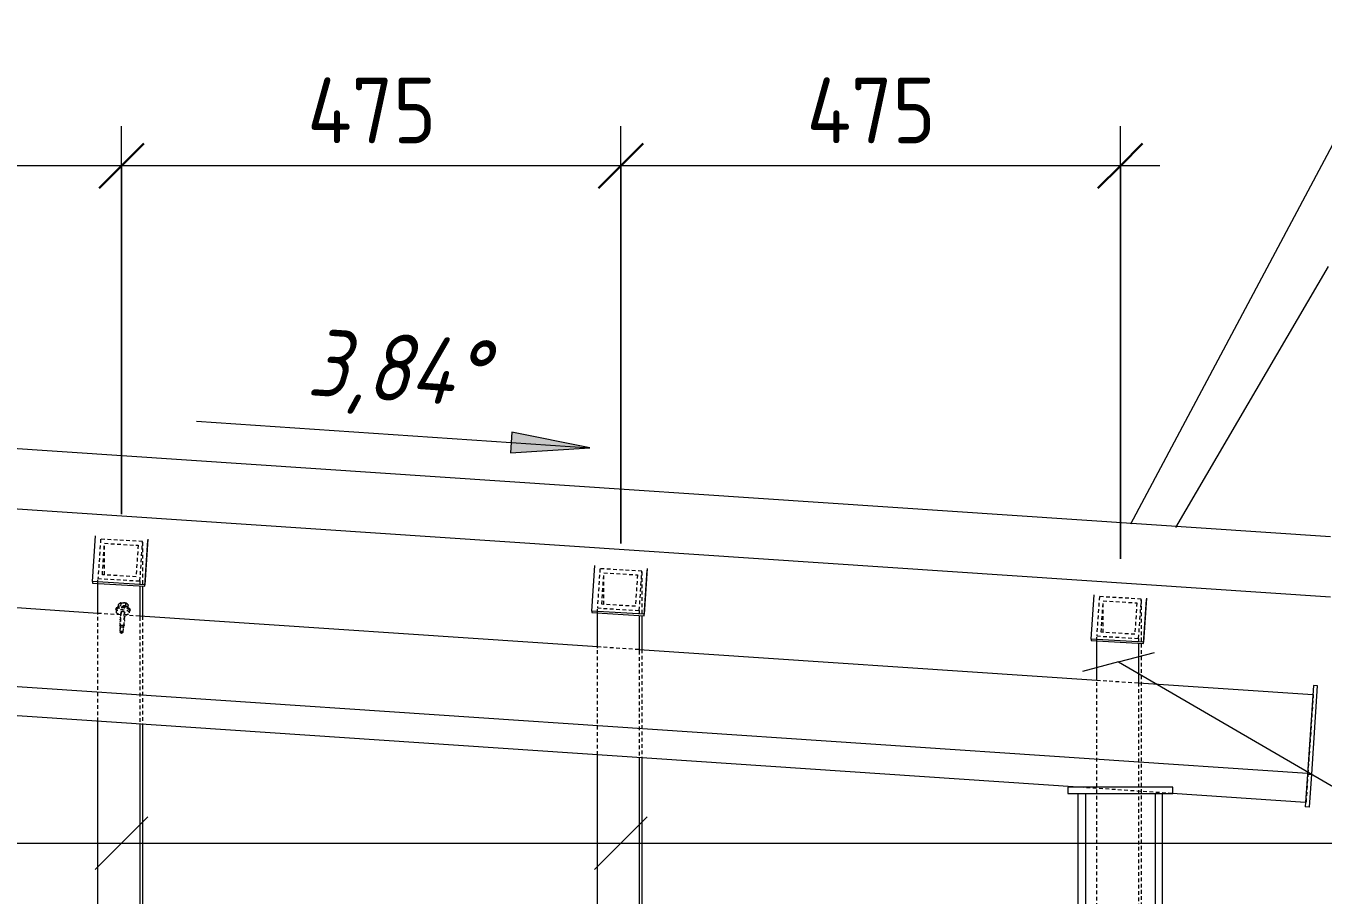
# Model space of a CAD drawing. Header units: millimetres. Extents: x 18265 to 85480, y -42500 to 14888.
# Drawn here: x 32302 to 33536, y 1010 to 1837 of the extents above; entities that cross this region are included whole.
import ezdxf

# ---------------------------------------------------------------- set-up
doc = ezdxf.new("R2010")
doc.units = ezdxf.units.MM
doc.linetypes.add('01 Штриховая _4 мм_', pattern=[6, 3.5, -2.5])
for name, color, linetype, lineweight in [('AA_Dim', 7, 'Continuous', 9), ('AA_Dim-25', 7, 'Continuous', 9), ('AA_Vinoska', 7, 'Continuous', 9), ('AF_Balki', 7, 'Continuous', 20), ('AF_Pokritie', 7, 'Continuous', 9), ('Gen_Dim', 7, 'Continuous', 9), ('KR_Colonna_KG', 7, 'Continuous', 20), ('KR_Detal', 7, 'Continuous', 20)]:
    doc.layers.add(name, color=color, linetype=linetype, lineweight=lineweight)
doc.styles.add('ISOCPEUR_7', font='isocpeur.TTF', dxfattribs={"width": 0.9, "height": 62.5})
doc.styles.add('ISOCPEUR_I', font='isocpeui.ttf', dxfattribs={"width": 0.85, "height": 63.701923})
doc.dimstyles.new('05_Округл_5мм__прозр__1', dxfattribs={"dimscale": 304.8, "dimtxt": 62.672186, "dimasz": 0.139436, "dimexe": 0.123031, "dimexo": 0.082021, "dimgap": 0.008202, "dimtad": 1, "dimdec": 0, "dimrnd": 5, "dimdsep": 46, "dimtxsty": 'ISOCPEUR_7', "dimblk1": 'OBLIQUE', "dimblk2": 'OBLIQUE', "dimsah": 1, "dimcen": 0.09, "dimdle": 0.123031, "dimazin": 0, "dimtfac": 1, "dimtdec": 4, "dimtix": 1, "dimtmove": 0, "dimatfit": 3, "dimfxl": 1, "dimtvp": 1, "dimtolj": 1, "dimtzin": 0, "dimlwd": 18, "dimlwe": 18, "dimarcsym": 2})

# ---------------------------------------------------------------- blocks, each defined once
blk = doc.blocks.new('354_Прокат Лист _НесКаркас_РабПлоск_ - 354_Прокат Лист _НесКаркас_РабПлоск_-4002391-КР_РЗ_Км_2')
at = {"layer": 'AF_Balki'}
for p, q in [((21140.1, 1112.9), (21040.1, 1112.9)), ((21040.1, 1112.9), (21040.1, 1106.9)), ((21140.1, 1106.9), (21140.1, 1112.9)), ((21040.1, 1106.9), (21140.1, 1106.9))]:
    blk.add_line(p, q, dxfattribs=at)
blk = doc.blocks.new('354_Прокат Лист _НесКаркас_РабПлоск_ - 354_Прокат Лист _НесКаркас_РабПлоск_-4003038-КР_РЗ_Км_2')
at = {"layer": 'AF_Balki'}
for p, q in [((21273.8, 1209.6), (21268.1, 1125.4)), ((21272.1, 1125.2), (21277.7, 1209.4)), ((21277.7, 1209.4), (21273.8, 1209.6)), ((21268.1, 1125.4), (21266, 1094.2)), ((21268.1, 1125.4), (21272.1, 1125.2)), ((21270, 1093.9), (21272.1, 1125.2)), ((21270, 1093.9), (21266, 1094.2))]:
    blk.add_line(p, q, dxfattribs=at)
blk = doc.blocks.new('354_Прокат Лист _НесКаркас_РабПлоск_ - 354_Прокат Лист _НесКаркас_РабПлоск_-4003191-КР_РЗ_Км_2')
at = {"layer": 'AF_Balki'}
for p, q in [((21062.3, 1253.7), (21065.1, 1295.7)), ((21115, 1292.8), (21112.2, 1250.8)), ((21112.2, 1249.6), (21115, 1291.4)), ((21112.2, 1250.8), (21062.3, 1253.7)), ((21062.3, 1253.6), (21062.3, 1252.3)), ((21062.3, 1252.3), (21112.2, 1249.4)), ((21112.2, 1249.4), (21112.2, 1250.8))]:
    blk.add_line(p, q, dxfattribs=at)
blk = doc.blocks.new('354_Прокат Лист _НесКаркас_РабПлоск_ - 354_Прокат Лист _НесКаркас_РабПлоск_-V66-КР_РЗ_Км_2')
at = {"layer": 'AF_Balki'}
for p, q in [((20112.3, 1308.4), (20115.2, 1351.8)), ((20165.1, 1348.8), (20162.2, 1305.4)), ((20162.2, 1304.3), (20165.1, 1347.5)), ((20162.2, 1305.4), (20112.3, 1308.4)), ((20112.3, 1308.3), (20112.3, 1307)), ((20112.3, 1307), (20162.2, 1304.1)), ((20162.2, 1304.1), (20162.2, 1305.4))]:
    blk.add_line(p, q, dxfattribs=at)
blk = doc.blocks.new('354_Прокат Лист _НесКаркас_РабПлоск_ - 354_Прокат Лист _НесКаркас_РабПлоск_-V67-КР_РЗ_Км_2')
at = {"layer": 'AF_Balki'}
for p, q in [((20587.3, 1280.3), (20590.2, 1323.8)), ((20640.1, 1320.8), (20637.2, 1277.3)), ((20637.2, 1276.2), (20640.1, 1319.4)), ((20637.2, 1277.3), (20587.3, 1280.3)), ((20587.3, 1280.2), (20587.3, 1278.9)), ((20587.3, 1278.9), (20637.2, 1275.9)), ((20637.2, 1275.9), (20637.2, 1277.3))]:
    blk.add_line(p, q, dxfattribs=at)
blk = doc.blocks.new('243_Профиль гнутый сварной квадратный _НесКол_2ур_ - 80х6-3877048-КР_РЗ_Км_2')
at = {"layer": 'KR_Colonna_KG'}
for p, q in [((21057.1, 310), (21057.1, 1106.9)), ((21123.1, 1106.9), (21123.1, 310))]:
    blk.add_line(p, q, dxfattribs=at)
blk = doc.blocks.new('253_Профиль гнутый сварной квадратный _НесКаркас_Балка_ - Балка_80х6-3812223-КР_РЗ_Км_2')
at = {"layer": 'AF_Balki'}
for p, q in [((19682.5, 1307.7), (20117.6, 1278.5)), ((20157.5, 1275.8), (20592.6, 1246.6)), ((19440.1, 1248.8), (21268.1, 1126.1)), ((20632.5, 1243.9), (21067.6, 1214.7)), ((21049.9, 1112.9), (19440.1, 1220.9)), ((21107.5, 1212.1), (21273.2, 1201)), ((21266.3, 1098.3), (21139.3, 1106.9))]:
    blk.add_line(p, q, dxfattribs=at)
at = {"layer": 'AF_Balki', "linetype": '01 Штриховая _4 мм_'}
for p, q in [((20117.6, 1278.5), (20157.5, 1275.8)), ((20592.6, 1246.6), (20632.5, 1244)), ((21067.6, 1214.7), (21107.5, 1212.1)), ((21273.6, 1200.9), (21268.5, 1126.1)), ((21273.2, 1200.9), (21273.6, 1200.9)), ((21268.5, 1126.1), (21266.7, 1098.3)), ((21268.2, 1126.1), (21268.5, 1126.1)), ((21139.2, 1106.9), (21049.9, 1112.9)), ((21266.7, 1098.3), (21266.3, 1098.3))]:
    blk.add_line(p, q, dxfattribs=at)
blk = doc.blocks.new('253_Профиль гнутый сварной квадратный _НесКаркас_Балка_ - Балка_40х4-3812224-КР_РЗ_Км_2')
at = {"layer": 'AF_Balki', "linetype": '01 Штриховая _4 мм_'}
for p, q in [((21070.1, 1294.1), (21067.6, 1256.7)), ((21110, 1291.8), (21070.1, 1294.1)), ((21071.8, 1260.2), (21073.8, 1290.1)), ((21073.8, 1290.1), (21105.8, 1288.2)), ((21073.8, 1260.1), (21073.8, 1289.4)), ((21105.8, 1288.2), (21103.8, 1258.3)), ((21107.5, 1254.3), (21110, 1291.8)), ((21110, 1291.1), (21110, 434.3)), ((21103.8, 1258.3), (21071.8, 1260.2)), ((21067.6, 1256.7), (21107.5, 1254.3)), ((21067.6, 1252), (21067.6, 1256.6)), ((21107.5, 1254.3), (21107.5, 1249.7)), ((21067.6, 399.2), (21067.6, 1214.7)), ((21107.5, 1212), (21107.5, 396.9)), ((21110, 434.3), (21107.5, 397.1)), ((21107.5, 396.9), (21067.6, 399.2))]:
    blk.add_line(p, q, dxfattribs=at)
at = {"layer": 'AF_Balki'}
for p, q in [((21067.6, 1214.7), (21067.6, 1252)), ((21107.5, 1249.6), (21107.5, 1212.1))]:
    blk.add_line(p, q, dxfattribs=at)
blk = doc.blocks.new('253_Профиль гнутый сварной квадратный _НесКаркас_Балка_ - Балка_40х4-3812228-КР_РЗ_Км_2')
at = {"layer": 'AF_Balki', "linetype": '01 Штриховая _4 мм_'}
for p, q in [((20120.1, 1348.8), (20117.6, 1311.4)), ((20160, 1346.5), (20120.1, 1348.8)), ((20157.5, 1309), (20160, 1346.5)), ((20160, 1345.8), (20160, 1304.2)), ((20121.8, 1314.9), (20123.8, 1344.8)), ((20123.8, 1344.8), (20155.8, 1342.9)), ((20123.8, 1314.8), (20123.8, 1344.1)), ((20155.8, 1342.9), (20153.8, 1313)), ((20117.6, 1311.4), (20157.5, 1309)), ((20117.6, 1306.7), (20117.6, 1311.3)), ((20153.8, 1313), (20121.8, 1314.9)), ((20157.5, 1309), (20157.5, 1304.4)), ((20117.6, 1175.5), (20117.6, 1277.1)), ((20157.5, 1274.5), (20157.5, 1172.8)), ((20160, 1275.6), (20160, 1172.6)), ((20117.6, 809), (20117.6, 909.7)), ((20157.5, 907.1), (20157.5, 806.3)), ((20160, 909.1), (20160, 806.1)), ((20117.6, 453.9), (20117.6, 542.1)), ((20157.5, 539.5), (20157.5, 451.6)), ((20160, 540.3), (20160, 489)), ((20160, 489), (20157.5, 451.8)), ((20157.5, 451.6), (20117.6, 453.9))]:
    blk.add_line(p, q, dxfattribs=at)
at = {"layer": 'AF_Balki'}
for p, q in [((20117.6, 1277.2), (20117.6, 1306.7)), ((20157.5, 1304.3), (20157.5, 1274.5)), ((20160, 1304.2), (20160, 1275.7)), ((20117.6, 909.7), (20117.6, 1175.4)), ((20157.5, 1172.8), (20157.5, 907.1)), ((20160, 1172.6), (20160, 909.2)), ((20117.6, 542.2), (20117.6, 808.9)), ((20157.5, 806.3), (20157.5, 539.5)), ((20160, 806.1), (20160, 540.3))]:
    blk.add_line(p, q, dxfattribs=at)
blk = doc.blocks.new('253_Профиль гнутый сварной квадратный _НесКаркас_Балка_ - Балка_40х4-3812229-КР_РЗ_Км_2')
at = {"layer": 'AF_Balki', "linetype": '01 Штриховая _4 мм_'}
for p, q in [((20595.1, 1320.7), (20592.6, 1283.3)), ((20635, 1318.3), (20595.1, 1320.7)), ((20596.8, 1286.8), (20598.8, 1316.7)), ((20598.8, 1316.7), (20630.8, 1314.8)), ((20598.8, 1286.7), (20598.8, 1316)), ((20630.8, 1314.8), (20628.8, 1284.9)), ((20632.5, 1280.9), (20635, 1318.3)), ((20635, 1317.6), (20635, 1276.1)), ((20592.6, 1283.3), (20632.5, 1280.9)), ((20592.6, 1278.6), (20592.6, 1283.2)), ((20628.8, 1284.9), (20596.8, 1286.8)), ((20632.5, 1280.9), (20632.5, 1276.2)), ((20592.6, 1143.6), (20592.6, 1245.2)), ((20632.5, 1242.5), (20632.5, 1140.9)), ((20635, 1243.8), (20635, 1140.7)), ((20592.6, 777.1), (20592.6, 877.7)), ((20635, 877.3), (20635, 774.2)), ((20632.5, 875.1), (20632.5, 774.4)), ((20592.6, 425.8), (20592.6, 510.2)), ((20632.5, 507.5), (20632.5, 423.4)), ((20635, 508.4), (20635, 460.9)), ((20635, 460.9), (20632.5, 423.7)), ((20632.5, 423.4), (20592.6, 425.8))]:
    blk.add_line(p, q, dxfattribs=at)
at = {"layer": 'AF_Balki'}
for p, q in [((20592.6, 1245.2), (20592.6, 1278.6)), ((20632.5, 1276.2), (20632.5, 1242.5)), ((20635, 1276.1), (20635, 1243.8)), ((20592.6, 877.8), (20592.6, 1143.6)), ((20632.5, 1140.9), (20632.5, 875.1)), ((20635, 1140.7), (20635, 877.3)), ((20592.6, 510.2), (20592.6, 777.1)), ((20632.5, 774.4), (20632.5, 507.5)), ((20635, 774.2), (20635, 508.4))]:
    blk.add_line(p, q, dxfattribs=at)
blk = doc.blocks.new('Кровельный саморез - Кровельный саморез_dwg-3714939-КР_РЗ_Км_2')
at = {"layer": 'KR_Detal', "linetype": '01 Штриховая _4 мм_', "lineweight": 9}
for p, q in [((20139, 1272.6), (20138.4, 1272.5)), ((20138.5, 1274.5), (20139.1, 1274.2)), ((20138.6, 1274.5), (20139.2, 1274.8)), ((20139.1, 1274.6), (20138.6, 1274.5)), ((20139.3, 1276.8), (20138.7, 1276.6)), ((20138.7, 1276.5), (20139.3, 1276.6)), ((20138.7, 1276.5), (20139.3, 1276.2)), ((20138.8, 1278.5), (20139.4, 1278.2)), ((20138.9, 1278.6), (20139.4, 1278.8)), ((20139.4, 1278.6), (20138.9, 1278.5)), ((20143.1, 1271), (20142.5, 1270.8)), ((20142.9, 1271), (20142.5, 1271)), ((20143, 1273), (20142.6, 1273)), ((20142.6, 1271.3), (20143.1, 1271)), ((20142.7, 1273.3), (20143.2, 1273)), ((20143.2, 1273), (20142.7, 1272.8)), ((20142.8, 1275.3), (20143.3, 1275)), ((20143.3, 1275), (20142.8, 1274.8)), ((20143.2, 1275), (20142.8, 1275)), ((20143.5, 1277), (20142.9, 1276.8)), ((20142.9, 1277), (20143.3, 1277)), ((20143.5, 1277), (20143, 1277.4)), ((20138.6, 1266.6), (20138.1, 1266.5)), ((20138.7, 1268.6), (20138.2, 1268.5)), ((20138.2, 1264.5), (20138.7, 1264.1)), ((20138.9, 1270.6), (20138.3, 1270.5)), ((20138.3, 1264.5), (20138.7, 1264.7)), ((20138.7, 1264.5), (20138.3, 1264.5)), ((20139.5, 1259.7), (20138.5, 1260.6)), ((20141.5, 1260.4), (20140.4, 1259.7)), ((20141.8, 1265.3), (20141.9, 1265.2)), ((20141.8, 1264.8), (20141.8, 1264.9)), ((20142, 1265.1), (20142.2, 1265)), ((20142, 1264.9), (20142.2, 1265)), ((20142.8, 1267), (20142.2, 1266.8)), ((20142.6, 1267), (20142.2, 1266.9)), ((20142.8, 1269), (20142.3, 1268.9)), ((20142.3, 1267.3), (20142.8, 1267)), ((20142.4, 1269.3), (20142.9, 1269)), ((20142.9, 1269), (20142.4, 1268.8))]:
    blk.add_line(p, q, dxfattribs=at)
at = {"layer": 'KR_Detal', "linetype": '01 Штриховая _4 мм_', "lineweight": 9, "flags": 128}
for points in [[(20139, 1272.1), (20138.4, 1272.5), (20139, 1272.8)], [(20143.1, 1278.8), (20143.6, 1279), (20143, 1279)], [(20138.6, 1266.8), (20138, 1266.5), (20138.6, 1266.1)], [(20138.8, 1268.8), (20138.1, 1268.5), (20138.7, 1268.1)], [(20138.9, 1270.8), (20138.3, 1270.5), (20138.8, 1270.1)]]:
    blk.add_lwpolyline(points, dxfattribs=at)
blk = doc.blocks.new('Кровельный саморез - Кровелный саморез 4_8х25-3715116-КР_РЗ_Км_2')
at = {"layer": 'KR_Detal', "linetype": '01 Штриховая _4 мм_', "lineweight": 9}
for p, q in [((20136.9, 1284.5), (20137, 1286.4)), ((20138, 1287.6), (20137.8, 1287.4)), ((20139.3, 1285.3), (20139.5, 1287.6)), ((20144, 1285), (20144.1, 1287.3)), ((20145.7, 1286.9), (20145.6, 1287.1)), ((20146.3, 1283.9), (20146.4, 1285.7)), ((20134.5, 1282.1), (20134.8, 1281.2)), ((20134.9, 1281.5), (20134.8, 1279.7)), ((20139.5, 1279.8), (20138.6, 1266.1)), ((20142.1, 1265.9), (20143.1, 1279.6)), ((20147, 1282.8), (20146.8, 1282.6)), ((20147.7, 1278.8), (20147.8, 1280.7)), ((20147.9, 1280.3), (20148.3, 1281.2)), ((20138.7, 1264.7), (20138.5, 1260.6)), ((20138.6, 1266.1), (20138.7, 1264.7)), ((20138.6, 1260.4), (20139.9, 1259.3)), ((20139.9, 1259.3), (20141.3, 1260.2)), ((20141.5, 1260.4), (20141.8, 1264.5)), ((20141.8, 1264.5), (20142.1, 1265.8))]:
    blk.add_line(p, q, dxfattribs=at)
at = {"layer": 'KR_Detal', "linetype": '01 Штриховая _4 мм_', "lineweight": 9, "flags": 128}
for points in [[(20136, 1283.5), (20137.5, 1284.9), (20138.6, 1285.2)], [(20147, 1282.8), (20145.7, 1284.4), (20144.7, 1284.8)]]:
    blk.add_lwpolyline(points, dxfattribs=at)
at = {"layer": 'KR_Detal', "linetype": '01 Штриховая _4 мм_', "lineweight": 9}
for centre, major_axis, start_param, end_param in [((20141.4, 1282), (-6.99, 0.47), 3.141668, 6.28326), ((20141.4, 1281.1), (-6.64, 0.45), 3.141668, 6.28326), ((20141.4, 1281.1), (-6.45, 0.43), 5.236063, 6.283185), ((20141.5, 1283.6), (-5.17, 0.35), 5.383167, 5.485397), ((20141.5, 1283.6), (-5.17, 0.35), 4.086756, 5.338022), ((20141.5, 1282.7), (-5.17, 0.35), 4.094223, 5.330706), ((20141.5, 1283.6), (-5.17, 0.35), 3.939439, 4.041626), ((20141.4, 1282), (-6.99, 0.47), 0.000075, 0.135223), ((20141.2, 1279.2), (-6.45, 0.43), 0.000075, 1.281275), ((20141.2, 1279.2), (-6.45, 0.43), 3.141668, 6.283185), ((20141.2, 1279.2), (-1.78, 0.12), 4.712464, 6.283185), ((20141.2, 1279.2), (-1.78, 0.12), 3.141668, 4.712464), ((20141.2, 1279.2), (-6.45, 0.43), 1.860332, 1.907298), ((20141.2, 1279.2), (-6.45, 0.43), 1.94056, 3.141593), ((20141.4, 1281.1), (-6.45, 0.43), 3.141668, 4.188865), ((20141.4, 1282), (-6.99, 0.47), 3.006369, 3.141668), ((20140, 1260.5), (-1.52, 0.1), 3.141668, 6.283185), ((20140.4, 1266), (-1.78, 0.12), 3.141668, 6.283185), ((20140.3, 1264.6), (-1.52, 0.1), 3.141668, 6.283185)]:
    blk.add_ellipse(centre, major_axis=major_axis, ratio=0.347332, start_param=start_param, end_param=end_param, dxfattribs=at)
for points, knots in [([(20137, 1286.4), (20137.2, 1286.7), (20137.5, 1287.1), (20137.8, 1287.4), (20137.8, 1287.4)], [-1, -1, -1, -1, -0.75, -0.6795132, -0.6795132, -0.6795132, -0.6795132]), ([(20145.3, 1287.3), (20145.2, 1287.4), (20144.9, 1287.6), (20144.2, 1287.9), (20143.1, 1288.2), (20141.9, 1288.3), (20140.6, 1288.3), (20139.5, 1288.2), (20138.7, 1288), (20138.4, 1287.9), (20138.3, 1287.8)], [-0.8408307, -0.8408307, -0.8408307, -0.8408307, -0.8, -0.7, -0.6, -0.5, -0.4, -0.3, -0.2, -0.1599663, -0.1599663, -0.1599663, -0.1599663]), ([(20139.5, 1287.6), (20139.8, 1287.8), (20140.4, 1288.1), (20141.2, 1288.2), (20142.1, 1288.3), (20143.1, 1288), (20143.8, 1287.6), (20144.1, 1287.3)], [-1, -1, -1, -1, -0.75, -0.625, -0.5, -0.25, 0, 0, 0, 0]), ([(20144.1, 1287.3), (20144.3, 1287.4), (20144.6, 1287.5), (20145, 1287.5), (20145.2, 1287.4), (20145.3, 1287.3)], [-1, -1, -1, -1, -0.75, -0.625, -0.5, -0.5, -0.5, -0.5]), ([(20145.7, 1286.9), (20145.8, 1286.8), (20146, 1286.5), (20146.2, 1286.1), (20146.4, 1285.7)], [-0.3243711, -0.3243711, -0.3243711, -0.3243711, -0.25, 0, 0, 0, 0])]:
    blk.add_open_spline(points, degree=3, knots=knots, dxfattribs=at)
for points in [[(20138.2, 1287.8), (20138.1, 1287.7), (20138.1, 1287.7), (20138, 1287.6)], [(20138.3, 1287.8), (20138.5, 1287.9), (20138.9, 1287.9), (20139.3, 1287.8), (20139.5, 1287.6)], [(20145.6, 1287.1), (20145.5, 1287.2), (20145.5, 1287.2), (20145.4, 1287.3)]]:
    blk.add_open_spline(points, degree=3, dxfattribs=at)
blk.add_blockref('Кровельный саморез - Кровельный саморез_dwg-3714939-КР_РЗ_Км_2', (0, 0))
blk = doc.blocks.new('DIMBLOCK21-КР_РЗ_Км_2')
at = {"layer": 'AA_Dim-25', "lineweight": 18}
for p, q in [((32867.8, 1344.5), (32867.8, 1741.4)), ((33342.8, 1330), (33342.8, 1741.4)), ((33380.3, 1703.9), (32867.8, 1703.9)), ((32867.8, 1703.9), (32867.8, 1344.5)), ((33342.8, 1703.9), (33342.8, 1330))]:
    blk.add_line(p, q, dxfattribs=at)
at = {"layer": 'AA_Dim-25', "lineweight": 30}
for p, q in [((32867.8, 1703.9), (32889, 1725.1)), ((33342.8, 1703.9), (33364, 1725.1)), ((32867.8, 1703.9), (32846.5, 1682.6)), ((33342.8, 1703.9), (33321.5, 1682.6))]:
    blk.add_line(p, q, dxfattribs=at)
at = {"layer": 'AA_Dim-25', "color": 0, "lineweight": 18, "insert": (33044.4, 1787.8), "char_height": 62.5, "width": 146.156, "attachment_point": 1, "line_spacing_factor": 1.135194, "style": 'ISOCPEUR_7'}
blk.add_mtext('475', dxfattribs=at)
blk = doc.blocks.new('_Oblique')
at = {"color": 0, "linetype": 'ByBlock', "lineweight": -2}
blk.add_line((-0.5, -0.5), (0.5, 0.5), dxfattribs=at)
blk = doc.blocks.new('DIMBLOCK22-КР_РЗ_Км_2')
at = {"layer": 'AA_Dim-25', "lineweight": 18}
for p, q in [((32392.8, 1372.6), (32392.8, 1741.4)), ((32867.8, 1344.5), (32867.8, 1741.4)), ((32867.8, 1703.9), (32392.8, 1703.9)), ((32392.8, 1703.9), (32392.8, 1372.6)), ((32867.8, 1703.9), (32867.8, 1344.5))]:
    blk.add_line(p, q, dxfattribs=at)
at = {"layer": 'AA_Dim-25', "lineweight": 30}
for p, q in [((32392.8, 1703.9), (32414, 1725.1)), ((32867.8, 1703.9), (32889, 1725.1)), ((32392.8, 1703.9), (32371.5, 1682.6)), ((32867.8, 1703.9), (32846.5, 1682.6))]:
    blk.add_line(p, q, dxfattribs=at)
at = {"layer": 'AA_Dim-25', "color": 0, "lineweight": 18, "insert": (32569.4, 1787.8), "char_height": 62.5, "width": 146.156, "attachment_point": 1, "line_spacing_factor": 1.135194, "style": 'ISOCPEUR_7'}
blk.add_mtext('475', dxfattribs=at)
blk = doc.blocks.new('DIMBLOCK23-КР_РЗ_Км_2')
at = {"layer": 'AA_Dim-25', "lineweight": 18}
for p, q in [((31917.8, 1400.8), (31917.8, 1741.4)), ((32392.8, 1372.6), (32392.8, 1741.4)), ((32392.8, 1703.9), (31917.8, 1703.9)), ((31917.8, 1703.9), (31917.8, 1400.8)), ((32392.8, 1703.9), (32392.8, 1372.6))]:
    blk.add_line(p, q, dxfattribs=at)
at = {"layer": 'AA_Dim-25', "lineweight": 30}
for p, q in [((31917.8, 1703.9), (31939, 1725.1)), ((32392.8, 1703.9), (32414, 1725.1)), ((31917.8, 1703.9), (31896.5, 1682.6)), ((32392.8, 1703.9), (32371.5, 1682.6))]:
    blk.add_line(p, q, dxfattribs=at)
at = {"layer": 'AA_Dim-25', "color": 0, "lineweight": 18, "insert": (32094.4, 1787.8), "char_height": 62.5, "width": 146.156, "attachment_point": 1, "line_spacing_factor": 1.135194, "style": 'ISOCPEUR_7'}
blk.add_mtext('475', dxfattribs=at)

msp = doc.modelspace()

# ---------------------------------------------------------------- linework, layer by layer
at = {"layer": 'AA_Vinoska'}
for p, q in [((33352.7993, 1363.193), (33604.7688, 1836.8662)), ((33395.6784, 1359.7687), (33540.7927, 1608.2331)), ((33341.0086, 1231.991), (33375.1821, 1241.0561)), ((33341.0086, 1231.991), (33306.8352, 1222.926)), ((33341.0086, 1231.991), (33637.693, 1059.7081)), ((32392.6367, 1059.7081), (32417.6367, 1084.7081)), ((32867.6367, 1059.7081), (32892.6367, 1084.7081)), ((31910.65, 1059.7081), (33637.693, 1059.7081)), ((32392.6367, 1059.7081), (32367.6367, 1034.7081)), ((32392.6367, 1059.7081), (33637.693, 1059.7081)), ((32867.6367, 1059.7081), (32842.6367, 1034.7081)), ((32867.6367, 1059.7081), (33637.693, 1059.7081))]:
    msp.add_line(p, q, dxfattribs=at)
at = {"layer": 'AF_Pokritie', "lineweight": 20}
for p, q in [((33542.79, 1350.8713), (31842.7927, 1465.0101)), ((31842.7927, 1408.0101), (33542.79, 1293.8713))]:
    msp.add_line(p, q, dxfattribs=at)
at = {"layer": 'Gen_Dim'}
msp.add_line((32762.6679, 1430.9374), (32838.1609, 1435.7649), dxfattribs=at)
at = {"layer": 'KR_Colonna_KG'}
for p, q in [((33302.792, 1106.8635), (33382.792, 1106.8635)), ((33302.792, 317.5), (33302.792, 1106.8635)), ((33382.792, 317.5), (33382.792, 1106.8635))]:
    msp.add_line(p, q, dxfattribs=at)

# ---------------------------------------------------------------- block references
at = {"layer": 'AF_Balki'}
for name in ['354_Прокат Лист _НесКаркас_РабПлоск_ - 354_Прокат Лист _НесКаркас_РабПлоск_-V66-КР_РЗ_Км_2', '354_Прокат Лист _НесКаркас_РабПлоск_ - 354_Прокат Лист _НесКаркас_РабПлоск_-V67-КР_РЗ_Км_2', '354_Прокат Лист _НесКаркас_РабПлоск_ - 354_Прокат Лист _НесКаркас_РабПлоск_-4003191-КР_РЗ_Км_2', '354_Прокат Лист _НесКаркас_РабПлоск_ - 354_Прокат Лист _НесКаркас_РабПлоск_-4003038-КР_РЗ_Км_2', '354_Прокат Лист _НесКаркас_РабПлоск_ - 354_Прокат Лист _НесКаркас_РабПлоск_-4002391-КР_РЗ_Км_2']:
    msp.add_blockref(name, (12252.7304, 0), dxfattribs=at)
at = {"layer": 'AF_Balki', "linetype": '01 Штриховая _4 мм_'}
for name in ['253_Профиль гнутый сварной квадратный _НесКаркас_Балка_ - Балка_40х4-3812228-КР_РЗ_Км_2', '253_Профиль гнутый сварной квадратный _НесКаркас_Балка_ - Балка_80х6-3812223-КР_РЗ_Км_2', '253_Профиль гнутый сварной квадратный _НесКаркас_Балка_ - Балка_40х4-3812229-КР_РЗ_Км_2', '253_Профиль гнутый сварной квадратный _НесКаркас_Балка_ - Балка_40х4-3812224-КР_РЗ_Км_2']:
    msp.add_blockref(name, (12252.7304, 0), dxfattribs=at)
at = {"layer": 'KR_Colonna_KG'}
msp.add_blockref('243_Профиль гнутый сварной квадратный _НесКол_2ур_ - 80х6-3877048-КР_РЗ_Км_2', (12252.7304, 0), dxfattribs=at)
at = {"layer": 'KR_Detal', "linetype": '01 Штриховая _4 мм_', "lineweight": 9}
msp.add_blockref('Кровельный саморез - Кровелный саморез 4_8х25-3715116-КР_РЗ_Км_2', (12252.7304, 0), dxfattribs=at)

# ---------------------------------------------------------------- dimensions: what is measured, and where the dimension line sits
at = {"layer": 'AA_Dim', "lineweight": 18}
for base, p1, p2, override, picture, middle in [((31917.792, 1703.8776), (32392.792, 1347.6328), (31917.792, 1375.7573), {"dimpost": '<>', "dimfxl": 475.831887}, 'DIMBLOCK23-КР_РЗ_Км_2', (32155.292, 1737.6276)), ((32867.792, 1703.8776), (33342.792, 1305), (32867.792, 1319.5084), {"dimpost": '<>', "dimfxl": 475.221519}, 'DIMBLOCK21-КР_РЗ_Км_2', (33105.292, 1737.6276))]:
    dim = msp.add_linear_dim(base=base, p1=p1, p2=p2, dimstyle='05_Округл_5мм__прозр__1', override=override, dxfattribs=at)
    dim.commit()
    dim.dimension.update_dxf_attribs({"geometry": picture, "text_midpoint": middle})

# ---------------------------------------------------------------- next in the draw order: texts
at = {"layer": 'Gen_Dim', "insert": (32572.752, 1549.2853), "char_height": 63.70192, "width": 203.801628, "attachment_point": 1, "rotation": 356.1588933, "line_spacing_factor": 1.135194, "style": 'ISOCPEUR_I', "bg_fill": 3, "box_fill_scale": 1.25, "bg_fill_color": 256, "bg_fill_true_color": 13158600, "bg_fill_transparency": 0}
msp.add_mtext('3,84°', dxfattribs=at)

# ---------------------------------------------------------------- next in the draw order: hatches: boundary and pattern name
at = {"layer": 'Gen_Dim'}
msp.add_hatch(color=256, dxfattribs=at).paths.add_polyline_path([(32838.1609, 1435.7649), (32763.9908, 1450.6409), (32762.6679, 1430.9374)])

# ---------------------------------------------------------------- next in the draw order: linework, layer by layer
for p, q in [((32464.0032, 1460.8861), (32838.1609, 1435.7649)), ((32763.9908, 1450.6409), (32762.6679, 1430.9374)), ((32838.1609, 1435.7649), (32763.9908, 1450.6409))]:
    msp.add_line(p, q, dxfattribs=at)

# ---------------------------------------------------------------- next in the draw order: dimensions: what is measured, and where the dimension line sits
at = {"layer": 'AA_Dim', "lineweight": 18}
dim = msp.add_linear_dim(base=(32392.792, 1703.8776), p1=(32867.792, 1319.5084), p2=(32392.792, 1347.6328), dimstyle='05_Округл_5мм__прозр__1', override={"dimpost": '<>', "dimfxl": 475.831887}, dxfattribs=at)
dim.commit()
dim.dimension.update_dxf_attribs({"geometry": 'DIMBLOCK22-КР_РЗ_Км_2', "text_midpoint": (32630.292, 1737.6276)})

doc.saveas('drawing.dxf')
